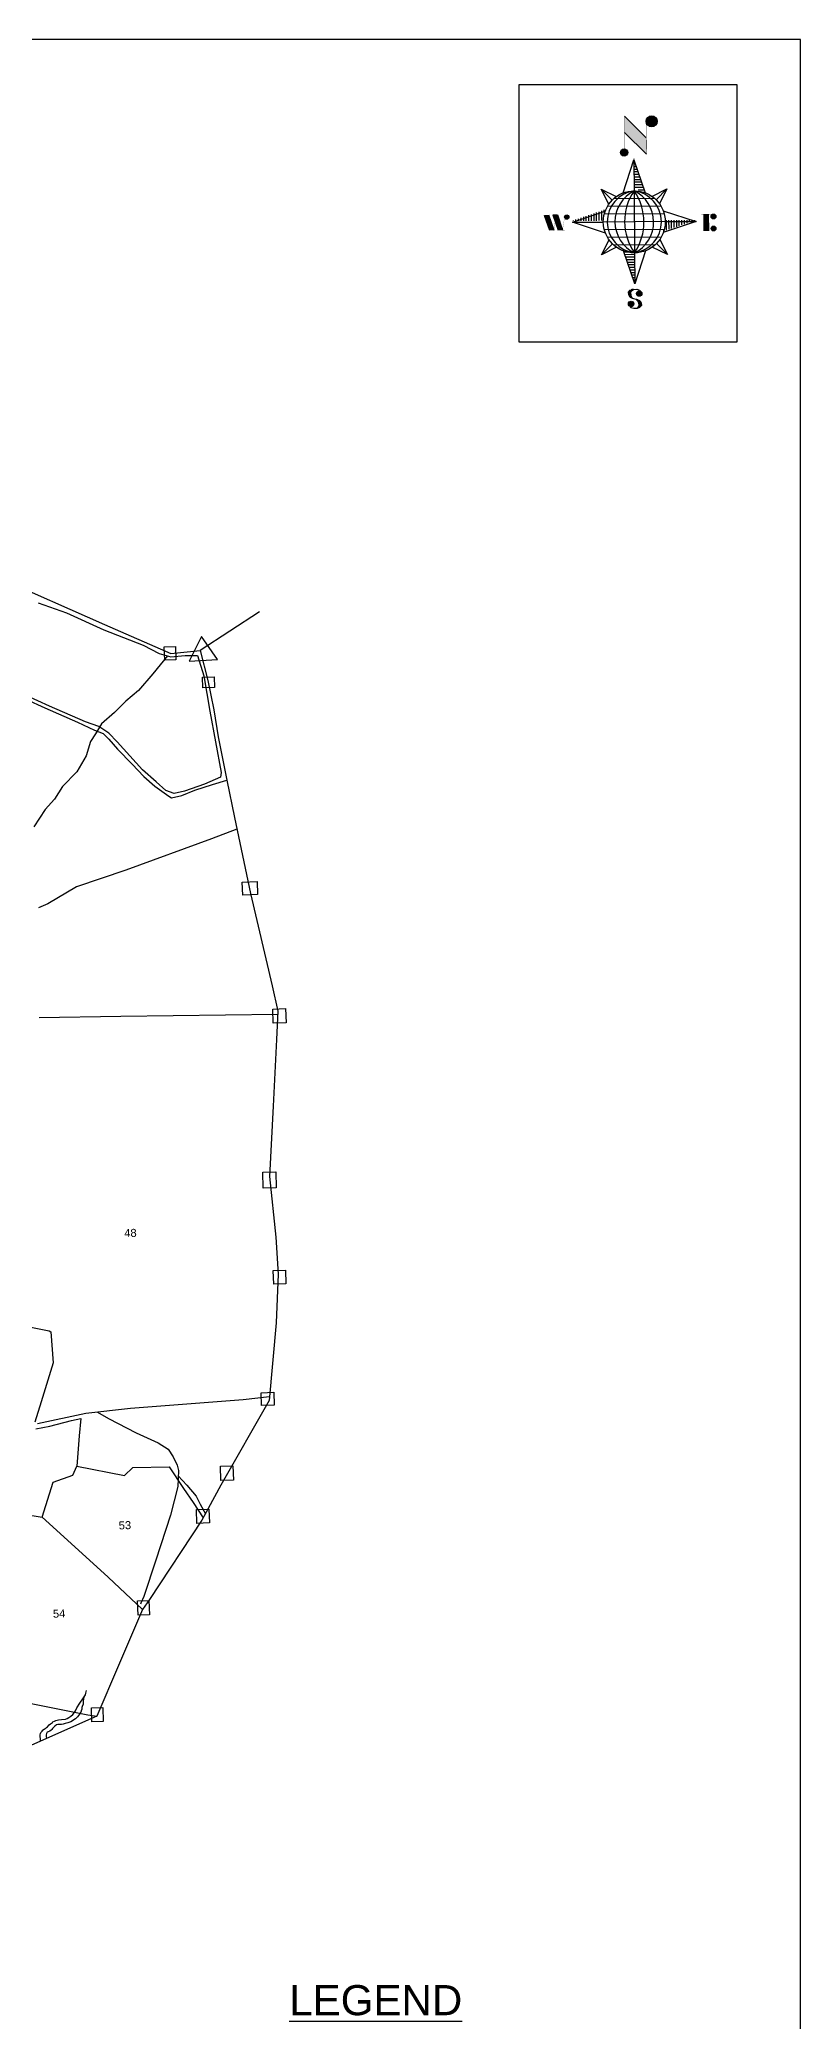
# Model space of a CAD drawing. Header units: inches. Extents: x 344504 to 348754, y 1574510 to 1580528.
# Drawn here: x 347300 to 348754, y 1576738 to 1580528 of the extents above; entities that cross this region are included whole.
import ezdxf
from ezdxf.enums import TextEntityAlignment as Align

# ---------------------------------------------------------------- set-up
doc = ezdxf.new("R2010")
doc.units = ezdxf.units.IN
doc.header["$MEASUREMENT"] = 0
for name, color, linetype in [('AQUADUCT', 1, 'Continuous'), ('bord', 1, 'Continuous'), ('C LINE COO', 6, 'Continuous'), ('CART TRACK', 51, 'Continuous'), ('PLATS', 6, 'Continuous'), ('ROADS', 2, 'Continuous'), ('STREAMS', 131, 'Continuous'), ('TABLE', 7, 'Continuous'), ('VB', 5, 'Continuous'), ('VILLAGE BOUNDARY', 6, 'Continuous')]:
    doc.layers.add(name, color=color, linetype=linetype)
doc.styles.add('A', font='arial.ttf')
doc.styles.get("Standard").update_dxf_attribs({"font": 'arial.ttf'})
pattern_1 = [(267.297113149, (-8720374.938, 50637915.138), (10.5367255337, -0.497431438), [])]
pattern_2 = [(357.297113149, (-8720374.938, 50637915.138), (0.497431438, 10.5367255337), [])]

# ---------------------------------------------------------------- blocks, each defined once
blk = doc.blocks.new('*X17')
at = {"color": 0, "linetype": 'Continuous'}
for p, q in [((6321.6, 240.5), (6322.3, 241.2)), ((6321.6, 240.3), (6322.3, 241)), ((6321.6, 240.1), (6322.3, 240.8)), ((6321.6, 239.9), (6322.4, 240.7)), ((6321.6, 239.8), (6322.4, 240.6)), ((6321.6, 239.6), (6322.5, 240.5)), ((6321.6, 239.4), (6322.5, 240.3)), ((6321.6, 239.2), (6322.6, 240.2)), ((6321.7, 239.1), (6322.6, 240.1)), ((6321.8, 240.8), (6322.4, 241.4)), ((6321.8, 239), (6322.7, 240)), ((6321.8, 239), (6322.8, 239.9)), ((6321.9, 238.9), (6322.9, 239.8)), ((6322, 238.8), (6323, 239.7)), ((6322.1, 241.3), (6322.4, 241.6)), ((6322.1, 238.7), (6323.1, 239.6)), ((6322.2, 238.6), (6323.1, 239.6)), ((6322.3, 238.5), (6323.2, 239.5)), ((6322.4, 238.5), (6323.3, 239.4)), ((6322.5, 238.4), (6323.4, 239.3)), ((6322.7, 238.4), (6323.6, 239.3)), ((6322.8, 238.3), (6323.7, 239.2)), ((6322.9, 238.3), (6323.8, 239.1)), ((6323.1, 238.2), (6323.9, 239.1)), ((6323.2, 238.2), (6324, 239)), ((6323.3, 238.2), (6324.2, 239)), ((6323.5, 238.1), (6324.3, 238.9)), ((6323.7, 238.1), (6324.4, 238.9)), ((6323.8, 238.1), (6324.6, 238.8)), ((6324.1, 238.2), (6324.7, 238.8)), ((6324.3, 238.3), (6324.9, 238.8)), ((6324.6, 238.3), (6325.1, 238.8)), ((6324.8, 238.4), (6325.2, 238.8)), ((6325.1, 238.5), (6325.4, 238.8)), ((6325.4, 238.6), (6325.6, 238.8))]:
    blk.add_line(p, q, dxfattribs=at)
blk = doc.blocks.new('*X16')
at = {"color": 0, "linetype": 'Continuous'}
for p, q in [((6324.4, 240.3), (6324.5, 240.4)), ((6324.6, 240.3), (6324.8, 240.5)), ((6324.7, 240.2), (6325, 240.5)), ((6324.8, 240.2), (6325.2, 240.6)), ((6325, 240.1), (6325.5, 240.6)), ((6325.1, 240.1), (6325.6, 240.6)), ((6325.2, 240), (6325.8, 240.6)), ((6325.3, 240), (6326, 240.6)), ((6325.4, 239.9), (6326.1, 240.6)), ((6325.5, 239.8), (6326.2, 240.5)), ((6325.6, 239.8), (6326.3, 240.5)), ((6325.7, 239.7), (6326.5, 240.4)), ((6325.9, 239.6), (6326.6, 240.3)), ((6326, 239.5), (6326.7, 240.3)), ((6326, 239.4), (6326.8, 240.2)), ((6326.1, 239.3), (6327, 240.2)), ((6326.2, 239.3), (6327.1, 240.1)), ((6326.3, 239.2), (6327.1, 240)), ((6326.4, 239.1), (6327.2, 239.9)), ((6326.5, 239), (6327.3, 239.8)), ((6326.5, 238.9), (6327.4, 239.7)), ((6326.6, 238.8), (6327.5, 239.6)), ((6326.7, 238.7), (6327.5, 239.5)), ((6326.8, 238.6), (6327.6, 239.4)), ((6326.8, 238.5), (6327.7, 239.3)), ((6326.8, 236.5), (6327.4, 237)), ((6326.9, 238.3), (6327.8, 239.2)), ((6326.9, 238.2), (6327.9, 239.1)), ((6326.9, 236.8), (6327.6, 237.4)), ((6327, 238.1), (6327.8, 239)), ((6327, 237.9), (6327.8, 238.8)), ((6327, 237.8), (6327.8, 238.6)), ((6327, 237.6), (6327.8, 238.4)), ((6327, 237.4), (6327.8, 238.2)), ((6327, 237.3), (6327.8, 238)), ((6327, 237.1), (6327.8, 237.9))]:
    blk.add_line(p, q, dxfattribs=at)
blk = doc.blocks.new('H')
at = {"layer": 'bord', "extrusion": (0.000427885, 0.004792, 0.999988)}
h = blk.add_hatch(dxfattribs=at)
h.set_pattern_fill('LINE', color=8, scale=84.387686, angle=-2.70289, style=0)
h.set_pattern_definition(pattern_2)
h.paths.add_polyline_path([(-492.5, 785.6, -0.090992), (-448, 775.2), (-486.5, 912)])
h = blk.add_hatch(dxfattribs=at)
h.set_pattern_fill('LINE', color=8, scale=84.387686, angle=-92.70289, style=0)
h.set_pattern_definition(pattern_1)
h.paths.add_polyline_path([(-624.9, 665.1, -0.090992), (-614.5, 709.6), (-751.3, 671.1)])
h = blk.add_hatch(dxfattribs=at)
h.set_pattern_fill('LINE', color=8, scale=84.387686, angle=-92.70289, style=0)
h.set_pattern_definition(pattern_1)
h.paths.add_polyline_path([(-245.6, 647.2), (-372, 653.2, -0.090992), (-382.4, 608.7)])
h = blk.add_hatch(dxfattribs=at)
h.set_pattern_fill('LINE', color=8, scale=84.387686, angle=-2.70289, style=0)
h.set_pattern_definition(pattern_2)
h.paths.add_polyline_path([(-504.4, 532.7, -0.090992), (-548.9, 543.1), (-510.4, 406.3)])
for p, q in [((-516.2, 1087.1, -1217.1), (-431.5, 994, -1216.7)), ((-519.4, 1020.4, -1216.8), (-434.7, 927.3, -1216.4)), ((-538.3, 773.7, -1215.6), (-487, 906.2, -1216.3)), ((-487, 906.2, -1216.3), (-493, 779.8, -1215.7)), ((-487, 906.2, -1216.3), (-448.5, 769.4, -1215.7)), ((-626.7, 793.8, -1215.7), (-566.8, 760.2, -1215.6)), ((-626.7, 793.8, -1215.7), (-584.1, 747, -1215.5)), ((-598.9, 731, -1215.4), (-626.7, 793.8, -1215.7)), ((-421.3, 753.3, -1215.6), (-358.5, 781.1, -1215.7)), ((-358.5, 781.1, -1215.7), (-405.3, 738.5, -1215.5)), ((-358.5, 781.1, -1215.7), (-392.1, 721.2, -1215.4)), ((-864.7, 700.9, -1215.1), (-846.9, 637.7, -1214.9)), ((-846.9, 700.1, -1215.1), (-829.1, 636.9, -1214.9)), ((-829.1, 699.2, -1215.2), (-811.3, 636, -1214.9)), ((-829.1, 699.2, -1215.2), (-811.3, 698.4, -1215.2)), ((-811.3, 698.4, -1215.2), (-793.5, 635.2, -1214.9)), ((-751.8, 665.3, -1215), (-615, 703.8, -1215.3)), ((-751.8, 665.3, -1215), (-625.4, 659.3, -1215)), ((-619.3, 614, -1214.8), (-751.8, 665.3, -1215)), ((-378.6, 692.6, -1215.3), (-246.1, 641.4, -1215.1)), ((-213.5, 669.3, -1215.3), (-216.7, 600.8, -1214.9)), ((-197.2, 599.9, -1214.9), (-193.9, 668.4, -1215.3)), ((-639.4, 525.6, -1214.4), (-605.8, 585.5, -1214.7)), ((-639.4, 525.6, -1214.4), (-592.6, 568.1, -1214.6)), ((-399, 575.7, -1214.7), (-371.2, 512.9, -1214.5)), ((-246.1, 641.4, -1215.1), (-382.9, 602.9, -1214.9)), ((-372.5, 647.4, -1215.1), (-246.1, 641.4, -1215.1)), ((-576.6, 553.3, -1214.6), (-639.4, 525.6, -1214.4)), ((-510.9, 400.5, -1213.9), (-549.4, 537.2, -1214.5)), ((-459.6, 533, -1214.5), (-510.9, 400.5, -1213.9)), ((-504.9, 526.9, -1214.5), (-510.9, 400.5, -1213.9)), ((-371.2, 512.9, -1214.5), (-431.1, 546.5, -1214.6)), ((-371.2, 512.9, -1214.5), (-413.8, 559.7, -1214.7))]:
    blk.add_line(p, q, dxfattribs=at)
at = {"layer": 'bord', "color": 8, "linetype": 'ByBlock', "extrusion": (0.000427885, 0.004792, 0.999988)}
for p, q in [((-410.8, 744.2, -1215.5), (-578.1, 752.1, -1215.5)), ((-493, 779.8, -1215.7), (-504.9, 526.9, -1214.5)), ((-372.5, 647.4, -1215.1), (-625.4, 659.3, -1215)), ((-375, 679.2, -1215.3), (-619.9, 690.7, -1215.2)), ((-386.5, 711.4, -1215.4), (-605.5, 721.7, -1215.4)), ((-378, 615.9, -1214.9), (-622.9, 627.5, -1214.9)), ((-392.4, 584.9, -1214.8), (-611.4, 595.3, -1214.7)), ((-419.8, 554.6, -1214.6), (-587.1, 562.5, -1214.6))]:
    blk.add_line(p, q, dxfattribs=at)
at = {"layer": 'bord', "extrusion": (0.000427885, 0.004792, 0.999988), "elevation": -1212.1}
for points, const_width in [([(-522, 959.6), (-515.7, 1092.9)], 1.61), ([(-434.2, 933.1), (-427.9, 1066.5)], 1.61), ([(-870.1, 707), (-846.4, 705.9)], 0.642), ([(-828.6, 642.7), (-821, 678)], 0.642), ([(-793, 641), (-781.6, 693.9)], 0.642), ([(-222.7, 675.6), (-173.8, 673.3)], 0.706), ([(-828.6, 642.7), (-855.2, 643.9)], 0.642), ([(-810.8, 641.8), (-784.1, 640.6)], 0.642), ([(-177.1, 604.8), (-226, 607.1)], 0.706), ([(-194.8, 644.8), (-185, 644.4)], 0.706)]:
    blk.add_lwpolyline(points, dxfattribs=dict(at, const_width=const_width))
for points, const_width in [([(-413.7, 1073.1, 1), (-397.6, 1057.7, 1)], 22.3), ([(-530.3, 949.5, 1), (-519.6, 939.3, 1)], 14.8), ([(-775.9, 696.6, 1), (-769.5, 690.4, 1)], 8.9), ([(-177.8, 666.9, 1), (-170.8, 660.1, 1)], 9.79), ([(-180.1, 618, 1), (-173.1, 611.2, 1)], 9.79), ([(-525.2, 321.6, 1), (-533.4, 328.9, 1)], 11.1), ([(-489.8, 361.7, 1), (-498.1, 369.1, 1)], 11.1)]:
    blk.add_lwpolyline(points, format="xyb", close=True, dxfattribs=dict(at, const_width=const_width))
for points in [[(-537, 317.4), (-530.7, 310.5), (-519.8, 306.8), (-504.9, 306.9), (-493.9, 310), (-486.3, 317.7), (-486.5, 325.8), (-490.6, 333.3), (-493.5, 336.2), (-502.8, 340.9), (-522.5, 347.3), (-530.4, 351.6), (-533.7, 354.6), (-537.4, 362.6), (-537, 373.4), (-530, 380.7), (-520, 384.1), (-503.5, 384.2), (-492.5, 379.9), (-487.1, 373.3)], [(-522.5, 347.6), (-526.2, 353.8), (-527.8, 360.6), (-527.9, 370.6), (-525.9, 375.5), (-521.3, 381.2), (-514.5, 384.4)], [(-504.9, 306.9), (-499, 312.4), (-497, 319.4), (-497.5, 326.5), (-501.2, 335.4), (-509.2, 343.2)]]:
    blk.add_lwpolyline(points, dxfattribs=at)
at = {"layer": 'bord', "extrusion": (0.000427885, 0.004792, 0.999988)}
for centre, radius in [((-405.6, 1065.4, -1212.1), 22.3), ((-525, 944.4, -1212.1), 14.8), ((-498.4, 659.1, -1212.1), 126.6), ((-772.7, 693.5, -1212.1), 8.9), ((-174.3, 663.5, -1212.1), 9.79), ((-176.6, 614.6, -1212.1), 9.79), ((-529.3, 325.2, -1212.1), 11.1), ((-494, 365.4, -1212.1), 11.1)]:
    blk.add_circle(centre, radius, dxfattribs=at)
at = {"layer": 'bord', "color": 8, "linetype": 'ByBlock', "extrusion": (0.000427885, 0.004792, 0.999988)}
for centre, radius, start, end in [((-481.5, 658.3, -1212.1), 127.7, 94.92536, 259.66906), ((-436.8, 656.2, -1212.1), 140.8, 113.28644, 241.30798), ((-315.9, 650.5, -1212.1), 222.3, 142.58916, 212.00526), ((-560.1, 662.1, -1212.1), 140.8, 293.28644, 61.30798), ((-681, 667.8, -1212.1), 222.3, 322.58916, 32.00526), ((-515.4, 659.9, -1212.1), 127.7, 274.92536, 79.66906)]:
    blk.add_arc(centre, radius, start, end, dxfattribs=at)
at = {"layer": 'bord', "extrusion": (0.000427885, 0.004792, 0.999988)}
for points in [[(-515.7, 1092.9, -1212.1), (-431, 999.8, -1212.1), (-518.9, 1026.2, -1212.1), (-434.2, 933.1, -1212.1)], [(-864.1, 706.7, -1212.1), (-846.4, 705.9, -1212.1), (-846.3, 643.5, -1212.1), (-828.6, 642.7, -1212.1)], [(-828.6, 705, -1212.1), (-810.8, 704.2, -1212.1), (-810.8, 641.8, -1212.1), (-793, 641, -1212.1)], [(-193.4, 674.2, -1212.1), (-196.6, 605.7, -1212.1), (-213, 675.1, -1212.1), (-216.2, 606.7, -1212.1)]]:
    blk.add_solid(points, dxfattribs=at)
at = {"layer": 'bord', "extrusion": (0.000427885, 0.004792, 0.999988), "xscale": 7.977342409717546, "yscale": 7.977342408231451, "zscale": 7.977342408476333, "rotation": 138.0840426661453}
for name, p in [('*X16', (38300.5, -31929.4, -1212.1)), ('*X17', (38314.4, -31950.9, -1212.1))]:
    blk.add_blockref(name, p, dxfattribs=at)

msp = doc.modelspace()

# ---------------------------------------------------------------- linework, layer by layer
at = {"layer": 'C LINE COO', "color": 0}
msp.add_lwpolyline([(344504.4, 1580527.7), (344504.4, 1574510.4), (348754.4, 1574510.4), (348754.4, 1580527.7), (344504.4, 1580527.7)], dxfattribs=at)
at = {"layer": 'CART TRACK'}
for p, q in [((347296.7, 1579450.6), (347351.1, 1579431.2)), ((347351.1, 1579431.2), (347422.4, 1579398.9)), ((347422.4, 1579398.9), (347497.3, 1579369.3)), ((347497.3, 1579369.3), (347528, 1579353.5)), ((347543.9, 1579349.3), (347516.2, 1579314.8)), ((347528, 1579353.5), (347550.4, 1579347.5)), ((347550.4, 1579347.5), (347577.9, 1579349.8)), ((347577.9, 1579349.8), (347601.8, 1579350.1)), ((347601.8, 1579350.1), (347613.3, 1579310.6)), ((347516.2, 1579314.8), (347488.4, 1579283.1)), ((347613.3, 1579310.6), (347625.1, 1579243.4)), ((347318.6, 1579252.8), (347273.8, 1579273.6)), ((347464.4, 1579262.3), (347442.7, 1579240.5)), ((347488.4, 1579283.1), (347464.4, 1579262.3)), ((347387.1, 1579223.2), (347318.6, 1579252.8)), ((347412.5, 1579213.9), (347387.1, 1579223.2)), ((347442.7, 1579240.5), (347418, 1579219.3)), ((347625.1, 1579243.4), (347646.8, 1579125.9)), ((347396.9, 1579185.6), (347388.8, 1579158.2)), ((347406.5, 1579199.8), (347396.9, 1579185.6)), ((347418, 1579219.3), (347406.5, 1579199.8)), ((347431.7, 1579201.4), (347412.5, 1579213.9)), ((347447.8, 1579184.4), (347431.7, 1579201.4)), ((347496.2, 1579130.9), (347447.8, 1579184.4)), ((347388.8, 1579158.2), (347370.6, 1579127.5)), ((347370.6, 1579127.5), (347343.1, 1579099.3)), ((347522.7, 1579108.3), (347496.2, 1579130.9)), ((347540.8, 1579091.4), (347522.7, 1579108.3)), ((347645.2, 1579116.9), (347615.1, 1579103.8)), ((347646.8, 1579125.9), (347645.2, 1579116.9)), ((347327.9, 1579074.8), (347310.4, 1579055.2)), ((347343.1, 1579099.3), (347327.9, 1579074.8)), ((347557, 1579086.1), (347540.8, 1579091.4)), ((347576.4, 1579090.1), (347557, 1579086.1)), ((347615.1, 1579103.8), (347576.4, 1579090.1)), ((347310.4, 1579055.2), (347288.4, 1579022)), ((347564.7, 1577780.9), (347581.1, 1577763.2)), ((347581.1, 1577763.2), (347598.7, 1577742)), ((347598.7, 1577742), (347606.8, 1577726.4)), ((347606.8, 1577726.4), (347616.6, 1577708.5))]:
    msp.add_line(p, q, dxfattribs=at)
at = {"layer": 'PLATS', "color": 0}
for p, q in [((347273.2, 1579266.6), (347309.8, 1579249.9)), ((347309.8, 1579249.9), (347371.9, 1579222.5)), ((347371.9, 1579222.5), (347404.8, 1579207.3)), ((347404.8, 1579207.3), (347421, 1579200.4)), ((347421, 1579200.4), (347432.1, 1579189.7)), ((347432.1, 1579189.7), (347448.3, 1579170.7)), ((347448.3, 1579170.7), (347476.4, 1579142.2)), ((347476.4, 1579142.2), (347498.6, 1579118.5)), ((347498.6, 1579118.5), (347519.9, 1579099.8)), ((347630.5, 1579103.1), (347657.5, 1579111.5)), ((347519.9, 1579099.8), (347546.4, 1579080.5)), ((347546.4, 1579080.5), (347551.8, 1579077.5)), ((347551.8, 1579077.5), (347571.4, 1579081.9)), ((347571.4, 1579081.9), (347596.2, 1579092)), ((347596.2, 1579092), (347630.5, 1579103.1)), ((347298.6, 1578657.3), (347454.7, 1578659.7)), ((347454.7, 1578659.7), (347754.9, 1578664.1)), ((347238, 1578074), (347318, 1578058.5)), ((347318, 1578058.5), (347321, 1578056)), ((347321, 1578056), (347325.3, 1577997.2)), ((347325.3, 1577997.2), (347302.5, 1577922.7)), ((347302.5, 1577922.7), (347290.7, 1577883.8)), ((347292.2, 1577870.8), (347318.9, 1577875.6)), ((347318.9, 1577875.6), (347360.7, 1577887)), ((347360.7, 1577887), (347378.6, 1577890.8)), ((347375.2, 1577857.1), (347370.5, 1577799.2)), ((347378.6, 1577890.8), (347375.2, 1577857.1)), ((347325.4, 1577768.8), (347362.9, 1577782.3)), ((347362.9, 1577782.3), (347370.5, 1577799.2)), ((347370.5, 1577799.2), (347462.2, 1577781.3)), ((347462.2, 1577781.3), (347478.1, 1577797.1)), ((347478.1, 1577797.1), (347547.6, 1577798.3)), ((347547.6, 1577798.3), (347574.8, 1577756.4)), ((347304.2, 1577701.9), (347325.4, 1577768.8)), ((347574.8, 1577756.4), (347593.3, 1577730.2)), ((347226.5, 1577714.7), (347304.2, 1577701.9)), ((347593.3, 1577730.2), (347612.4, 1577700.8)), ((347304.2, 1577701.9), (347332.1, 1577676.8)), ((347332.1, 1577676.8), (347430.8, 1577586.8)), ((347430.8, 1577586.8), (347496, 1577525.4)), ((347257.7, 1577350.7), (347391.6, 1577323.7)), ((347391.6, 1577323.7), (347408.7, 1577321.5))]:
    msp.add_line(p, q, dxfattribs=at)
at = {"layer": 'ROADS', "color": 1}
for p, q in [((347628, 1578999.3), (347464.6, 1578939.2)), ((347677, 1579017.4), (347628, 1578999.3)), ((347464.6, 1578939.2), (347370, 1578907.2)), ((347370, 1578907.2), (347315.4, 1578875.1)), ((347315.4, 1578875.1), (347297.4, 1578866.9)), ((347739.2, 1577931.7), (347688.7, 1577926.5)), ((347388, 1577900.1), (347295.5, 1577880.5)), ((347473.5, 1577909.8), (347388, 1577900.1)), ((347410.4, 1577902.6), (347431.1, 1577890.8)), ((347688.7, 1577926.5), (347473.5, 1577909.8)), ((347431.1, 1577890.8), (347483.9, 1577862.9)), ((347483.9, 1577862.9), (347526, 1577844.3)), ((347526, 1577844.3), (347545.2, 1577831.6)), ((347545.2, 1577831.6), (347554.8, 1577817.4)), ((347554.8, 1577817.4), (347562.4, 1577801.5)), ((347562.4, 1577801.5), (347565.1, 1577791.2)), ((347565.1, 1577791.2), (347563.9, 1577760.4)), ((347563.9, 1577760.4), (347549.9, 1577705.8)), ((347549.9, 1577705.8), (347521.9, 1577619.6)), ((347521.9, 1577619.6), (347498.6, 1577550.2)), ((347493.4, 1577537.4), (347492.5, 1577535.2)), ((347498.6, 1577550.2), (347493.4, 1577537.4))]:
    msp.add_line(p, q, dxfattribs=at)
at = {"layer": 'STREAMS'}
for p, q in [((347387.1, 1577362.3), (347388.1, 1577365.2)), ((347388.1, 1577365.2), (347389.3, 1577370.3)), ((347363, 1577324.7), (347365.5, 1577327.9)), ((347365.5, 1577327.9), (347368.2, 1577331.6)), ((347368.2, 1577331.6), (347371, 1577337)), ((347371, 1577337), (347376.6, 1577346.1)), ((347378.1, 1577329.2), (347375.7, 1577324.9)), ((347376.6, 1577346.1), (347382.2, 1577354.3)), ((347379.6, 1577333.1), (347378.1, 1577329.2)), ((347380, 1577334), (347379.6, 1577333.1)), ((347380.5, 1577337.7), (347380, 1577334)), ((347381, 1577339.7), (347380.5, 1577337.7)), ((347382.9, 1577344.5), (347381, 1577339.7)), ((347382.2, 1577354.3), (347384.6, 1577358.5)), ((347383, 1577350.2), (347382.9, 1577344.5)), ((347384.1, 1577357.6), (347383, 1577350.2)), ((347384.6, 1577358.5), (347387.1, 1577362.3)), ((347300.7, 1577285.4), (347301.1, 1577288.3)), ((347301.1, 1577288.3), (347301.9, 1577290.1)), ((347301.9, 1577290.1), (347303.1, 1577291.6)), ((347303.1, 1577291.6), (347304.2, 1577292.8)), ((347304.2, 1577292.8), (347305.6, 1577294.3)), ((347305.6, 1577294.3), (347306.5, 1577295.3)), ((347306.5, 1577295.3), (347308.7, 1577296.8)), ((347308.7, 1577296.8), (347310.9, 1577297.8)), ((347310.9, 1577297.8), (347312.9, 1577299.4)), ((347312.8, 1577288), (347312.2, 1577285.4)), ((347314.2, 1577290.4), (347312.8, 1577288)), ((347312.9, 1577299.4), (347314.4, 1577300.7)), ((347315.6, 1577291.6), (347314.2, 1577290.4)), ((347314.4, 1577300.7), (347318.1, 1577304.6)), ((347319.2, 1577292.8), (347315.6, 1577291.6)), ((347318.1, 1577304.6), (347320.3, 1577306.5)), ((347321.6, 1577294.2), (347319.2, 1577292.8)), ((347320.3, 1577306.5), (347322.2, 1577307.9)), ((347322.9, 1577295.9), (347321.6, 1577294.2)), ((347322.2, 1577307.9), (347324.5, 1577309.4)), ((347324.4, 1577297.6), (347322.9, 1577295.9)), ((347328.5, 1577302.1), (347324.4, 1577297.6)), ((347324.5, 1577309.4), (347325.1, 1577310.1)), ((347325.1, 1577310.1), (347327.7, 1577311.4)), ((347327.7, 1577311.4), (347330.8, 1577312.7)), ((347332.1, 1577304.4), (347328.5, 1577302.1)), ((347330.8, 1577312.7), (347333.2, 1577313.7)), ((347334.5, 1577305.2), (347332.1, 1577304.4)), ((347333.2, 1577313.7), (347335.9, 1577314.3)), ((347338.1, 1577305.2), (347334.5, 1577305.2)), ((347335.9, 1577314.3), (347341.5, 1577314.8)), ((347341.4, 1577305.4), (347338.1, 1577305.2)), ((347344.9, 1577305.7), (347341.4, 1577305.4)), ((347341.5, 1577314.8), (347348.8, 1577315.6)), ((347348.6, 1577307), (347344.9, 1577305.7)), ((347353.3, 1577308.6), (347348.6, 1577307)), ((347348.8, 1577315.6), (347352.2, 1577317)), ((347352.2, 1577317), (347355.6, 1577319)), ((347359.3, 1577310.7), (347353.3, 1577308.6)), ((347355.6, 1577319), (347359, 1577321.2)), ((347359, 1577321.2), (347363, 1577324.7)), ((347368.1, 1577316.3), (347359.3, 1577310.7)), ((347372.1, 1577320.1), (347368.1, 1577316.3)), ((347375.7, 1577324.9), (347372.1, 1577320.1)), ((347300.6, 1577282.5), (347300.7, 1577285.4)), ((347300.9, 1577280.4), (347300.6, 1577282.5)), ((347301.1, 1577279.3), (347300.9, 1577280.4)), ((347301.4, 1577277.6), (347301.1, 1577279.3)), ((347301.2, 1577273.4), (347301.4, 1577277.6)), ((347312.2, 1577285.4), (347312, 1577282.1)), ((347312, 1577282.1), (347312.7, 1577278.5))]:
    msp.add_line(p, q, dxfattribs=at)
at = {"layer": 'VB', "color": 6}
for p, q in [((347216.3, 1579500.9), (347423.7, 1579408.9)), ((347720, 1579433.5), (347606.4, 1579359.1)), ((347423.7, 1579408.9), (347550.4, 1579353.8)), ((347609.2, 1579385.9), (347585.4, 1579338.8)), ((347639.5, 1579342.2), (347609.2, 1579385.9)), ((347538, 1579366.5), (347559.3, 1579367.2)), ((347538.9, 1579340.7), (347538, 1579366.5)), ((347560.2, 1579341.4), (347538.9, 1579340.7)), ((347550.4, 1579353.8), (347606.4, 1579359.1)), ((347559.3, 1579367.2), (347560.2, 1579341.4)), ((347585.4, 1579338.8), (347639.5, 1579342.2)), ((347606.4, 1579359.1), (347621.5, 1579302.2)), ((347610.8, 1579308.3), (347633.6, 1579309.1)), ((347611.5, 1579287.7), (347610.8, 1579308.3)), ((347621.5, 1579302.2), (347632.5, 1579245.9)), ((347633.6, 1579309.1), (347634.3, 1579288.5)), ((347634.3, 1579288.5), (347611.5, 1579287.7)), ((347632.5, 1579245.9), (347640.8, 1579194.4)), ((347640.8, 1579194.4), (347657.5, 1579111.5)), ((347657.5, 1579111.5), (347672.2, 1579040.2)), ((347672.2, 1579040.2), (347702.9, 1578894.4)), ((347687.2, 1578916.6), (347715.6, 1578917.6)), ((347715.6, 1578917.6), (347716.4, 1578892.5)), ((347688, 1578891.5), (347687.2, 1578916.6)), ((347716.4, 1578892.5), (347688, 1578891.5)), ((347702.9, 1578894.4), (347744.3, 1578717.8)), ((347744.3, 1578717.8), (347755.1, 1578669.3)), ((347745.3, 1578673.6), (347770.1, 1578674.4)), ((347746.3, 1578646.6), (347745.3, 1578673.6)), ((347755.1, 1578669.3), (347752.7, 1578615.1)), ((347770.1, 1578674.4), (347771, 1578647.5)), ((347752.7, 1578615.1), (347746, 1578487.6)), ((347771, 1578647.5), (347746.3, 1578646.6)), ((347746, 1578487.6), (347738.9, 1578353.2)), ((347726.2, 1578361.5), (347751.2, 1578362.4)), ((347727.3, 1578330.9), (347726.2, 1578361.5)), ((347738.9, 1578353.2), (347751.3, 1578237.1)), ((347751.2, 1578362.4), (347752.2, 1578331.8)), ((347752.2, 1578331.8), (347727.3, 1578330.9)), ((347751.3, 1578237.1), (347755.6, 1578166.6)), ((347746.4, 1578173.3), (347769.6, 1578174.1)), ((347747.3, 1578147.2), (347746.4, 1578173.3)), ((347755.6, 1578166.6), (347751.8, 1578073.7)), ((347769.6, 1578174.1), (347770.5, 1578148)), ((347770.5, 1578148), (347747.3, 1578147.2)), ((347751.8, 1578073.7), (347738.6, 1577925.2)), ((347723, 1577939.9), (347747.3, 1577940.8)), ((347723.8, 1577915.3), (347723, 1577939.9)), ((347747.3, 1577940.8), (347748.2, 1577916.2)), ((347738.6, 1577925.2), (347646, 1577763.3)), ((347748.2, 1577916.2), (347723.8, 1577915.3)), ((347645.3, 1577799.3), (347669.2, 1577800.1)), ((347646.3, 1577771.9), (347645.3, 1577799.3)), ((347669.2, 1577800.1), (347670.1, 1577772.7)), ((347646, 1577763.3), (347609.9, 1577696.1)), ((347670.1, 1577772.7), (347646.3, 1577771.9)), ((347599.6, 1577716.5), (347623.4, 1577717.3)), ((347600.5, 1577690), (347599.6, 1577716.5)), ((347623.4, 1577717.3), (347624.3, 1577690.8)), ((347609.9, 1577696.1), (347509.8, 1577544.7)), ((347624.3, 1577690.8), (347600.5, 1577690)), ((347496, 1577525.4), (347450.5, 1577418.3)), ((347486.9, 1577541.9), (347508.7, 1577542.6)), ((347487.8, 1577514.5), (347486.9, 1577541.9)), ((347509.7, 1577515.2), (347487.8, 1577514.5)), ((347509.8, 1577544.7), (347496, 1577525.4)), ((347508.7, 1577542.6), (347509.7, 1577515.2)), ((347450.5, 1577418.3), (347408.7, 1577321.5)), ((347398.5, 1577337.3), (347420.3, 1577338)), ((347399.4, 1577310.1), (347398.5, 1577337.3)), ((347420.3, 1577338), (347421.2, 1577310.9)), ((347408.7, 1577321.5), (347266.8, 1577257.9)), ((347421.2, 1577310.9), (347399.4, 1577310.1))]:
    msp.add_line(p, q, dxfattribs=at)
at = {"layer": 'VILLAGE BOUNDARY', "color": 0, "elevation": -0.5}
msp.add_lwpolyline([(348216.4, 1580441.8), (348633.2, 1580441.8), (348633.2, 1579949), (348216.4, 1579949)], close=True, dxfattribs=at)

# ---------------------------------------------------------------- block references
at = {"layer": 'AQUADUCT', "color": 1, "xscale": 0.4681205179270618, "yscale": 0.4681205181404948, "zscale": 0.4681205179114548, "rotation": 3.078330601651119}
msp.add_blockref('H', (348686.5, 1579886.3, 568.1), dxfattribs=at)

# ---------------------------------------------------------------- texts
at = {"layer": 'PLATS', "color": 0}
for s, p in [('48', (347461.6, 1578237.3)), ('53', (347451.1, 1577678.3)), ('54', (347325.2, 1577509.4))]:
    msp.add_text(s, height=15.31, rotation=1.9712, dxfattribs=at).set_placement(p)
at = {"layer": 'TABLE', "extrusion": (0.000201441, 0.004807, 0.999988), "style": 'A'}
msp.add_text('%%ULEGEND', height=57.61, rotation=359.9999, dxfattribs=at).set_placement((347942.4, 1576759.6, 7649.4), align=Align.MIDDLE)

doc.saveas('drawing.dxf')
